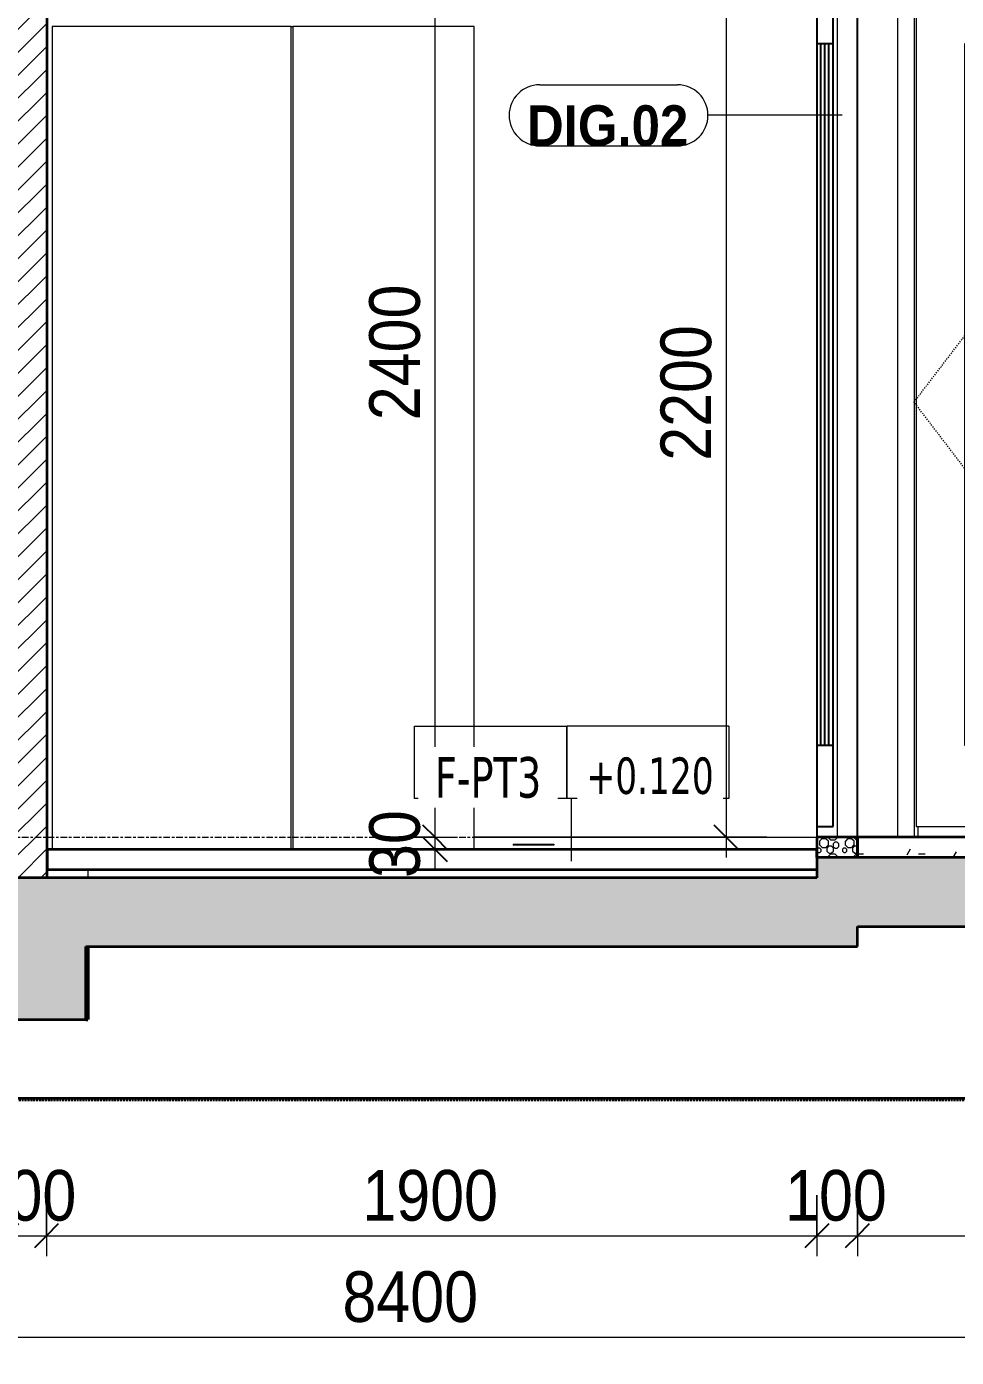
# Model space of a CAD drawing. Header units: millimetres. Extents: x 31444 to 224909, y 392 to 78637.
# Drawn here: x 89902 to 92197, y 917 to 4200 of the extents above; entities that cross this region are included whole.
import ezdxf

# ---------------------------------------------------------------- set-up
doc = ezdxf.new("R2010")
doc.units = ezdxf.units.MM
for name, pattern in [('Centre', [31.75, 6.35, -4.7625, 15.875, -4.7625]), ('Dash', [6, 3, -3]), ('Hidden', [7.14375, 4.7625, -2.38125])]:
    doc.linetypes.add(name, pattern=pattern)
for name, color, linetype, lineweight in [('0-5', 130, 'Continuous', 5), ('A-ANNO-DIMS', 211, 'Continuous', 9), ('A-ANNO-DIMS-50', 211, 'Continuous', 9), ('A-CLNG-1', 250, 'Continuous', 35), ('A-CLNG-PATT-3', 13, 'Continuous', 18), ('A-DETL-GENF', 92, 'Continuous', 18), ('A-DETL-GENF-4', 9, 'Continuous', 18), ('A-DETL-GENF-5', 92, 'Hidden', 25), ('A-DETL-GENF-HDLN-1', 7, 'Dash', 18), ('A-DETL-MEDM', 33, 'Continuous', 35), ('A-DETL-THIN-1', 7, 'Continuous', 18), ('A-DOOR', 31, 'Continuous', 18), ('A-DOOR-3', 7, 'Continuous', 18), ('A-DOOR-4', 50, 'Continuous', 25), ('A-DOOR-IDEN', 31, 'Continuous', 9), ('A-FLOR-FNSH-1', 250, 'Continuous', 35), ('A-FLOR-IDEN', 11, 'Continuous', 9), ('A-FLOR-LEVL-2', 51, 'Centre', 9), ('A-FLOR-PATT-3', 67, 'Continuous', 18), ('A-FLOR-PATT-4', 9, 'Continuous', 18), ('A-GLAZ-CURT', 52, 'Continuous', 18), ('A-GLAZ-CURT-3', 7, 'Continuous', 18), ('A-WALL-2', 250, 'Continuous', 35), ('A-WALL-3', 7, 'Continuous', 18), ('A-WALL-PATT-1', 9, 'Continuous', 18), ('M-EQPM', 50, 'Continuous', 18), ('M-EQPM-2', 7, 'Continuous', 18), ('S-BEAM-2', 191, 'Continuous', 5), ('S-BEAM-3', 90, 'Continuous', 50), ('S-COLS-9', 7, 'Continuous', 18)]:
    doc.layers.add(name, color=color, linetype=linetype, lineweight=lineweight)
doc.styles.add('Arial_B_1', font='arialbd.ttf', dxfattribs={"width": 0.9, "height": 100})
doc.styles.add('Tahoma', font='tahoma.ttf', dxfattribs={"width": 0.8, "height": 100})
doc.styles.add('Tahoma_1', font='tahoma.ttf', dxfattribs={"width": 0.8, "height": 90})
doc.styles.add('UTM Avo', font='', dxfattribs={"width": 0.9, "height": 125})
doc.styles.get('UTM Avo').set_extended_font_data('UTM Avo')
doc.dimstyles.new('1_Dim_chi_tiet_2_5', dxfattribs={"dimscale": 304.8, "dimtxt": 124.912619, "dimasz": 0.19685, "dimexe": 0.164042, "dimexo": 0.0625, "dimgap": 0.016404, "dimtad": 1, "dimdec": 0, "dimrnd": 5, "dimzin": 0, "dimdsep": 46, "dimtxsty": 'UTM Avo', "dimblk1": 'OBLIQUE', "dimblk2": 'OBLIQUE', "dimsah": 1, "dimcen": 0.09, "dimdle": 0.164042, "dimazin": 0, "dimtfac": 1, "dimtdec": 4, "dimtix": 1, "dimtmove": 0, "dimatfit": 3, "dimfxl": 0.328084, "dimfxlon": 1, "dimtvp": 1, "dimtolj": 1, "dimtzin": 0, "dimarcsym": 2})

# ---------------------------------------------------------------- blocks, each defined once
blk = doc.blocks.new('NCV_TKTC_KET CAU_rvt-5-TKCS_CĂN HỘ LOẠI 3 - MẶT CẮT 4')
at = {"layer": 'S-BEAM-2'}
blk.add_hatch(color=256, dxfattribs=at).paths.add_polyline_path([(65036.9, 1750), (65036.9, 1930), (65032.2, 1930), (65032.2, 1750)])
at = {"layer": 'S-BEAM-3'}
for p, q in [((65036.9, 1750), (65036.9, 1930)), ((65032.2, 1750), (65036.9, 1750))]:
    blk.add_line(p, q, dxfattribs=at)
blk = doc.blocks.new('DOOR_CW_01 CANH MO-PANEL KINH - DIW_01-900x2200-CỬA GỖ VÂN LAMINATE-V71-TKCS_CĂN HỘ LOẠI 3 - MẶT CẮT 4')
at = {"layer": 'A-DETL-GENF-HDLN-1'}
for p, q in [((67076.9, 3273.5), (67896.9, 4347)), ((67896.9, 2200), (67076.9, 3273.5))]:
    blk.add_line(p, q, dxfattribs=at)
at = {"layer": 'A-DOOR-3'}
for p, q in [((67936.9, 4400), (67036.9, 4400)), ((67036.9, 2200), (67036.9, 4400)), ((67936.9, 4400), (67936.9, 2200)), ((67076.9, 4360), (67076.9, 2200)), ((67076.9, 4360), (67896.9, 4360)), ((67081.9, 4358), (67081.9, 2226)), ((67891.9, 4358), (67081.9, 4358)), ((67891.9, 2226), (67891.9, 4358)), ((67896.9, 2200), (67896.9, 4360)), ((67201.9, 4158), (67771.9, 4158)), ((67201.9, 2426), (67201.9, 4158)), ((67756.9, 4143), (67216.9, 4143)), ((67216.9, 4143), (67216.9, 2441)), ((67756.9, 3124.5), (67756.9, 4143)), ((67771.9, 4158), (67771.9, 3124.5)), ((67812.2, 3156), (67812.2, 3124.5)), ((67851.7, 3156), (67812.2, 3156)), ((67851.7, 3016), (67851.7, 3156)), ((67731.1, 3124.5), (67756.9, 3124.5)), ((67731.1, 3107.5), (67731.1, 3124.5)), ((67831.9, 3124.5), (67756.9, 3124.5)), ((67756.9, 3107.5), (67731.1, 3107.5)), ((67756.9, 2441), (67756.9, 3107.5)), ((67831.9, 3107.5), (67756.9, 3107.5)), ((67771.9, 3107.5), (67771.9, 2426)), ((67812.2, 3107.5), (67812.2, 3016)), ((67812.2, 3016), (67851.7, 3016)), ((67216.9, 2441), (67756.9, 2441)), ((67771.9, 2426), (67201.9, 2426)), ((67081.9, 2226), (67891.9, 2226)), ((67086.9, 2200), (67086.9, 2226)), ((67886.9, 2200), (67886.9, 2226))]:
    blk.add_line(p, q, dxfattribs=at)
for start, end in [(0, 90), (270, 360)]:
    blk.add_arc((67831.9, 3116), 8.5, start, end, dxfattribs=at)
blk = doc.blocks.new('DOOR_CW_01 CANH MO-PANEL KINH - DIG_02-800x2200-CỬA NHÔM KÍNH-V72-TKCS_CĂN HỘ LOẠI 3 - MẶT CẮT 4')
at = {"layer": 'A-DOOR-3'}
for p, q in [((66836.9, 4360), (66836.9, 2200)), ((66886.9, 4350), (66886.9, 2200)), ((66936.9, 4350), (66936.9, 2200))]:
    blk.add_line(p, q, dxfattribs=at)
at = {"layer": 'A-DOOR-4'}
for p, q in [((66836.9, 4400), (66836.9, 2200)), ((66836.9, 4400), (67056.9, 4400)), ((66836.9, 4400), (66836.9, 2200)), ((66936.9, 4400), (66836.9, 4400)), ((66836.9, 4400), (66836.9, 4360)), ((66936.9, 2200), (66936.9, 4400)), ((66936.9, 2200), (66936.9, 4400)), ((66936.9, 4350), (66936.9, 4400)), ((66836.9, 4360), (66936.9, 4360)), ((66836.9, 4360), (66876.9, 4360)), ((66836.9, 4360), (66886.9, 4360)), ((66876.9, 2226), (66876.9, 4360)), ((66886.9, 4360), (66886.9, 4350)), ((66886.9, 4350), (66936.9, 4350)), ((66836.9, 4158), (66876.9, 4158)), ((66846.9, 2426), (66846.9, 4158)), ((66856.9, 2426), (66856.9, 4158)), ((66866.9, 2426), (66866.9, 4158)), ((66876.9, 2426), (66836.9, 2426)), ((66836.9, 2226), (66876.9, 2226))]:
    blk.add_line(p, q, dxfattribs=at)
blk = doc.blocks.new('THU NUOC - THU NUOC-461820-TKCS_CĂN HỘ LOẠI 3 - MẶT CẮT 4')
at = {"layer": 'M-EQPM-2'}
for p, q in [((66087.3, 5583.2), (66187.3, 5583.2)), ((66087.3, 5583.2), (66087.3, 5580)), ((66187.3, 5583.2), (66187.3, 5580)), ((66187.3, 5580), (66087.3, 5580))]:
    blk.add_line(p, q, dxfattribs=at)
blk = doc.blocks.new('System Panel - Glazed-850632-TKCS_CĂN HỘ LOẠI 3 - MẶT CẮT 4')
at = {"layer": 'A-GLAZ-CURT-3'}
for p, q in [((65539.6, 4200), (64948.9, 4200)), ((64948.9, 4200), (64948.9, 2170)), ((65539.6, 2170), (65539.6, 4200))]:
    blk.add_line(p, q, dxfattribs=at)
blk = doc.blocks.new('System Panel - Glazed-850633-TKCS_CĂN HỘ LOẠI 3 - MẶT CẮT 4')
at = {"layer": 'A-GLAZ-CURT-3'}
for p, q in [((65539.6, 4200), (65543.1, 4200)), ((65990.9, 4200), (65543.1, 4200)), ((65543.1, 4200), (65543.1, 2170)), ((65990.9, 2170), (65990.9, 4200))]:
    blk.add_line(p, q, dxfattribs=at)
blk = doc.blocks.new('NCV_TKTC_TANG 1_rvt-4-TKCS_CĂN HỘ LOẠI 3 - MẶT CẮT 4')
at = {"layer": 'A-FLOR-PATT-3'}
h = blk.add_hatch(dxfattribs=at)
h.set_pattern_fill('FP_14', color=256, style=0, pattern_type=2)
h.set_pattern_definition([(0, (60606.82, 15875), (203.2, 50.8), [16.764, -135.636, 16.764, -135.636, -812.8]), (0, (60606.82, 15875), (203.2, 50.8), [-304.8, 16.764, -288.036, 16.764, -135.636, -355.6]), (0, (60606.82, 15875), (203.2, 50.8), [-762, 16.764, -84.836, 16.764, -237.236]), (120, (60683.02, 15900.4), (-145.59409, 150.57636), [16.764, -135.636, 16.764, -135.636, -812.8]), (120, (60683.02, 15900.4), (-145.59409, 150.57636), [-304.8, 16.764, -288.036, 16.764, -135.636, -355.6]), (120, (60683.02, 15900.4), (-145.59409, 150.57636), [-762, 16.764, -84.836, 16.764, -237.236]), (240, (60708.42, 16002), (-57.60591, -201.37636), [16.764, -135.636, 16.764, -135.636, -812.8]), (240, (60708.42, 16002), (-57.60591, -201.37636), [-304.8, 16.764, -288.036, 16.764, -135.636, -355.6]), (240, (60708.42, 16002), (-57.60591, -201.37636), [-762, 16.764, -84.836, 16.764, -237.236])])
h.paths.add_polyline_path([(67936.9, 2150), (69836.9, 2150), (69836.9, 2200), (66936.9, 2200), (66936.9, 2150), (67936.9, 2150)])
at = {"layer": 'A-FLOR-PATT-4'}
h = blk.add_hatch(dxfattribs=at)
h.set_pattern_fill('FP_15', color=256, style=0, pattern_type=2)
h.set_pattern_definition([(180, (60660.69, 15903.534), (-8e-15, -63.5), [6.012, -57.488]), (135, (60664.945, 15899.283), (-63.4996, 4e-15), [6.012, -83.79]), (90, (60664.945, 15893.27), (-63.5, 4e-15), [6.012, -57.488]), (45, (60660.693, 15889.02), (0, 63.4996), [6.012, -83.79]), (0, (60654.68, 15889.02), (0, 63.5), [6.012, -57.488]), (315, (60650.43, 15893.27), (63.4996, 0), [6.012, -83.79]), (270, (60650.43, 15899.28), (63.5, 4e-15), [6.012, -57.488]), (225, (60654.68, 15903.534), (4e-15, -63.4996), [6.012, -83.79]), (180, (60646.47, 15893.53), (-8e-15, -63.5), [6.892, -56.608]), (135, (60651.343, 15888.66), (-63.4996, 4e-15), [6.892, -82.91]), (90, (60651.34, 15881.77), (-63.5, 4e-15), [6.892, -56.608]), (45, (60646.47, 15876.894), (0, 63.4996), [6.892, -82.91]), (0, (60639.58, 15876.894), (0, 63.5), [6.892, -56.608]), (315, (60634.704, 15881.77), (63.4996, 0), [6.892, -82.91]), (270, (60634.704, 15888.66), (63.5, 4e-15), [6.892, -56.608]), (225, (60639.577, 15893.533), (4e-15, -63.4996), [6.892, -82.91]), (180, (60617.56, 15888.96), (-8e-15, -63.5), [4.546, -58.954]), (135, (60620.775, 15885.746), (-63.4996, 4e-15), [4.546, -85.257]), (90, (60620.775, 15881.2), (-63.5, 4e-15), [4.546, -58.954]), (45, (60617.56, 15877.986), (0, 63.4996), [4.546, -85.257]), (0, (60613.015, 15877.986), (0, 63.5), [4.546, -58.954]), (315, (60609.8, 15881.2), (63.4996, 0), [4.546, -85.257]), (270, (60609.8, 15885.746), (63.5, 4e-15), [4.546, -58.954]), (225, (60613.015, 15888.96), (4e-15, -63.4996), [4.546, -85.257]), (90, (60639.01, 15896.805), (-63.5, 4e-15), [9.093, -54.407]), (45, (60632.58, 15890.375), (0, 63.4996), [9.093, -80.71]), (0, (60623.49, 15890.375), (0, 63.5), [9.093, -54.407]), (315, (60617.06, 15896.805), (63.4996, 0), [9.093, -80.71]), (270, (60617.06, 15905.9), (63.5, 4e-15), [9.093, -54.407]), (225, (60623.49, 15912.327), (4e-15, -63.4996), [9.093, -80.71]), (180, (60632.58, 15912.33), (-8e-15, -63.5), [9.093, -54.407]), (135, (60639.01, 15905.9), (-63.4996, 4e-15), [9.093, -80.71]), (90, (60663.706, 15917.626), (-63.5, 4e-15), [11.586, -51.914]), (45, (60655.514, 15909.433), (0, 63.4996), [11.586, -78.217]), (0, (60643.93, 15909.43), (0, 63.5), [11.586, -51.914]), (315, (60635.735, 15917.626), (63.4996, 0), [11.586, -78.217]), (270, (60635.735, 15929.21), (63.5, 4e-15), [11.586, -51.914]), (225, (60643.93, 15937.404), (4e-15, -63.4996), [11.586, -78.217]), (180, (60655.514, 15937.404), (-8e-15, -63.5), [11.586, -51.914]), (135, (60663.706, 15929.21), (-63.4996, 4e-15), [11.586, -78.217]), (90, (60625.11, 15921.15), (-63.5, 4e-15), [6.013, -57.487]), (45, (60620.86, 15916.9), (0, 63.4996), [6.013, -83.79]), (0, (60614.85, 15916.9), (0, 63.5), [6.013, -57.487]), (315, (60610.597, 15921.15), (63.4996, 0), [6.013, -83.79]), (270, (60610.6, 15927.16), (63.5, 4e-15), [6.013, -57.487]), (225, (60614.85, 15931.415), (4e-15, -63.4996), [6.013, -83.79]), (180, (60620.86, 15931.415), (-8e-15, -63.5), [6.013, -57.487]), (135, (60625.113, 15927.163), (-63.4996, 4e-15), [6.013, -83.79])])
h.paths.add_polyline_path([(66886.9, 2150), (66936.9, 2150), (66936.9, 2200), (66837, 2200), (66837.1, 2150)])
at = {"layer": 'A-WALL-PATT-1'}
h = blk.add_hatch(dxfattribs=at)
h.set_pattern_fill('FP_13', color=256, style=0, pattern_type=2)
h.set_pattern_definition([(45, (60606.818, 15875), (-28.28427, 28.28427), [])])
h.paths.add_polyline_path([(64836.9, 2100), (64936.9, 2100), (64936.9, 5150), (64836.9, 5150), (64836.9, 2145)])
at = {"layer": 'A-DETL-THIN-1'}
for p, q in [((66687.3, 2200), (65990.9, 2200)), ((65990.9, 2200), (66835.7, 2200))]:
    blk.add_line(p, q, dxfattribs=at)
at = {"layer": 'A-FLOR-FNSH-1'}
for p, q in [((66937, 2200), (66837, 2200)), ((66837, 2200), (66837, 2150)), ((69836.9, 2200), (66936.9, 2200)), ((66936.9, 2200), (66936.9, 2150)), ((66937, 2150), (66937, 2200)), ((66836.9, 2170), (64936.9, 2170)), ((64936.9, 2170), (64936.9, 2120)), ((66836.9, 2150), (66836.9, 2170)), ((64936.9, 2120), (66836.9, 2120))]:
    blk.add_line(p, q, dxfattribs=at)
at = {"layer": 'A-WALL-2'}
blk.add_line((64936.9, 2100), (64936.9, 5150), dxfattribs=at)
at = {"layer": 'A-WALL-3'}
for p, q in [((67036.9, 2300), (67036.9, 4400)), ((67036.9, 2200), (67036.9, 2300))]:
    blk.add_line(p, q, dxfattribs=at)
at = {"layer": 'S-COLS-9'}
blk.add_line((65036.9, 2120), (65036.9, 2100), dxfattribs=at)
at = {"layer": 'A-DOOR'}
for name in ['DOOR_CW_01 CANH MO-PANEL KINH - DIG_02-800x2200-CỬA NHÔM KÍNH-V72-TKCS_CĂN HỘ LOẠI 3 - MẶT CẮT 4', 'DOOR_CW_01 CANH MO-PANEL KINH - DIW_01-900x2200-CỬA GỖ VÂN LAMINATE-V71-TKCS_CĂN HỘ LOẠI 3 - MẶT CẮT 4']:
    blk.add_blockref(name, (0, 0), dxfattribs=at)
at = {"layer": 'A-GLAZ-CURT'}
for name in ['System Panel - Glazed-850632-TKCS_CĂN HỘ LOẠI 3 - MẶT CẮT 4', 'System Panel - Glazed-850633-TKCS_CĂN HỘ LOẠI 3 - MẶT CẮT 4']:
    blk.add_blockref(name, (0, 0), dxfattribs=at)
at = {"layer": 'M-EQPM'}
blk.add_blockref('THU NUOC - THU NUOC-461820-TKCS_CĂN HỘ LOẠI 3 - MẶT CẮT 4', (0, -3400), dxfattribs=at)
blk = doc.blocks.new('BORDER VIEW - BORDER VIEW-3699861-TKCS_CĂN HỘ LOẠI 3 - MẶT CẮT 4')
at = {"layer": 'A-DETL-GENF-5'}
blk.add_line((70565.3, 1550), (61316.4, 1550), dxfattribs=at)
blk = doc.blocks.new('DIMBLOCK101-TKCS_CĂN HỘ LOẠI 3 - MẶT CẮT 4')
at = {"layer": 'A-ANNO-DIMS-50'}
for p, q in [((90809.7, 2200), (90959.7, 2200)), ((90909.7, 2200), (90809.7, 2200)), ((90909.7, 2120), (90909.7, 2200)), ((90809.7, 2170), (90959.7, 2170)), ((90909.7, 2170), (90809.7, 2170))]:
    blk.add_line(p, q, dxfattribs=at)
at = {"layer": 'A-ANNO-DIMS-50', "lineweight": 25}
for p, q in [((90909.7, 2200), (90879.7, 2230)), ((90909.7, 2170), (90879.7, 2200)), ((90909.7, 2200), (90939.7, 2170)), ((90909.7, 2170), (90939.7, 2140))]:
    blk.add_line(p, q, dxfattribs=at)
at = {"layer": 'A-ANNO-DIMS-50', "color": 0, "insert": (90747.3, 2099.4), "char_height": 125, "width": 205.412, "attachment_point": 1, "rotation": 90, "line_spacing_factor": 1.110334, "style": 'UTM Avo'}
blk.add_mtext('30', dxfattribs=at)
blk = doc.blocks.new('_Oblique')
at = {"color": 0, "linetype": 'ByBlock', "lineweight": -2}
blk.add_line((-0.5, -0.5), (0.5, 0.5), dxfattribs=at)
blk = doc.blocks.new('DIMBLOCK102-TKCS_CĂN HỘ LOẠI 3 - MẶT CẮT 4')
at = {"layer": 'A-ANNO-DIMS-50', "lineweight": 25}
for p, q in [((90909.7, 4600), (90879.7, 4630)), ((90909.7, 4600), (90939.7, 4570)), ((90909.7, 2200), (90879.7, 2230)), ((90909.7, 2200), (90939.7, 2170))]:
    blk.add_line(p, q, dxfattribs=at)
at = {"layer": 'A-ANNO-DIMS-50'}
for p, q in [((90909.7, 2200), (90909.7, 4650)), ((90809.7, 4600), (90959.7, 4600)), ((90909.7, 4600), (90809.7, 4600)), ((90809.7, 2200), (90959.7, 2200)), ((90909.7, 2200), (90809.7, 2200))]:
    blk.add_line(p, q, dxfattribs=at)
at = {"layer": 'A-ANNO-DIMS-50', "color": 0, "insert": (90747.3, 3228.8), "char_height": 125, "width": 410.824, "attachment_point": 1, "rotation": 90, "line_spacing_factor": 1.110334, "style": 'UTM Avo'}
blk.add_mtext('2400', dxfattribs=at)
blk = doc.blocks.new('DIMBLOCK104-TKCS_CĂN HỘ LOẠI 3 - MẶT CẮT 4')
at = {"layer": 'A-ANNO-DIMS-50'}
for p, q in [((91628.8, 4450), (91628.8, 2150)), ((91728.8, 4400), (91578.8, 4400)), ((91628.8, 4400), (91728.8, 4400)), ((91728.8, 2200), (91578.8, 2200)), ((91628.8, 2200), (91728.8, 2200))]:
    blk.add_line(p, q, dxfattribs=at)
at = {"layer": 'A-ANNO-DIMS-50', "lineweight": 25}
for p, q in [((91628.8, 4400), (91598.8, 4430)), ((91628.8, 4400), (91658.8, 4370)), ((91628.8, 2200), (91598.8, 2230)), ((91628.8, 2200), (91658.8, 2170))]:
    blk.add_line(p, q, dxfattribs=at)
at = {"layer": 'A-ANNO-DIMS-50', "color": 0, "insert": (91466.4, 3128.8), "char_height": 125, "width": 410.824, "attachment_point": 1, "rotation": 90, "line_spacing_factor": 1.110334, "style": 'UTM Avo'}
blk.add_mtext('2200', dxfattribs=at)
blk = doc.blocks.new('STN_Door Tag - STN_Door Tag-1788670-TKCS_CĂN HỘ LOẠI 3 - MẶT CẮT 4')
at = {"layer": 'A-DOOR-IDEN'}
for p, q in [((66152.7, 4056.6), (66492.7, 4056.6)), ((66152.7, 3905.7), (66492.7, 3905.7))]:
    blk.add_line(p, q, dxfattribs=at)
for centre, start, end in [((66152.7, 3981.1), 90, 270), ((66492.7, 3981.1), 270, 90)]:
    blk.add_arc(centre, 75.5, start, end, dxfattribs=at)
blk = doc.blocks.new('DIMBLOCK107-TKCS_CĂN HỘ LOẠI 3 - MẶT CẮT 4')
at = {"layer": 'A-ANNO-DIMS-50'}
for p, q in [((89852.4, 1316.5), (89852.4, 1166.5)), ((89852.4, 1216.5), (89852.4, 1316.5)), ((89950.7, 1316.5), (89950.7, 1166.5)), ((89950.7, 1216.5), (89950.7, 1316.5)), ((89852.4, 1216.5), (89950.7, 1216.5))]:
    blk.add_line(p, q, dxfattribs=at)
at = {"layer": 'A-ANNO-DIMS-50', "lineweight": 25}
for p, q in [((89852.4, 1216.5), (89822.4, 1186.5)), ((89852.4, 1216.5), (89882.4, 1246.5)), ((89950.7, 1216.5), (89920.7, 1186.5)), ((89950.7, 1216.5), (89980.7, 1246.5))]:
    blk.add_line(p, q, dxfattribs=at)
at = {"layer": 'A-ANNO-DIMS-50', "color": 0, "insert": (89773.2, 1378.9), "char_height": 125, "width": 308.118, "attachment_point": 1, "line_spacing_factor": 1.110334, "style": 'UTM Avo'}
blk.add_mtext('100', dxfattribs=at)
blk = doc.blocks.new('DIMBLOCK108-TKCS_CĂN HỘ LOẠI 3 - MẶT CẮT 4')
at = {"layer": 'A-ANNO-DIMS-50'}
for p, q in [((89950.7, 1316.5), (89950.7, 1166.5)), ((89950.7, 1216.5), (89950.7, 1316.5)), ((91852.4, 1316.5), (91852.4, 1166.5)), ((91852.4, 1216.5), (91852.4, 1316.5)), ((89950.7, 1216.5), (91852.4, 1216.5))]:
    blk.add_line(p, q, dxfattribs=at)
at = {"layer": 'A-ANNO-DIMS-50', "lineweight": 25}
for p, q in [((89950.7, 1216.5), (89920.7, 1186.5)), ((89950.7, 1216.5), (89980.7, 1246.5)), ((91852.4, 1216.5), (91822.4, 1186.5)), ((91852.4, 1216.5), (91882.4, 1246.5))]:
    blk.add_line(p, q, dxfattribs=at)
at = {"layer": 'A-ANNO-DIMS-50', "color": 0, "insert": (90730.4, 1378.9), "char_height": 125, "width": 410.824, "attachment_point": 1, "line_spacing_factor": 1.110334, "style": 'UTM Avo'}
blk.add_mtext('1900', dxfattribs=at)
blk = doc.blocks.new('DIMBLOCK109-TKCS_CĂN HỘ LOẠI 3 - MẶT CẮT 4')
at = {"layer": 'A-ANNO-DIMS-50'}
for p, q in [((91852.4, 1316.5), (91852.4, 1166.5)), ((91852.4, 1216.5), (91852.4, 1316.5)), ((91952.4, 1316.5), (91952.4, 1166.5)), ((91952.4, 1216.5), (91952.4, 1316.5)), ((91852.4, 1216.5), (91952.4, 1216.5))]:
    blk.add_line(p, q, dxfattribs=at)
at = {"layer": 'A-ANNO-DIMS-50', "lineweight": 25}
for p, q in [((91852.4, 1216.5), (91822.4, 1186.5)), ((91852.4, 1216.5), (91882.4, 1246.5)), ((91952.4, 1216.5), (91922.4, 1186.5)), ((91952.4, 1216.5), (91982.4, 1246.5))]:
    blk.add_line(p, q, dxfattribs=at)
at = {"layer": 'A-ANNO-DIMS-50', "color": 0, "insert": (91774, 1378.9), "char_height": 125, "width": 308.118, "attachment_point": 1, "line_spacing_factor": 1.110334, "style": 'UTM Avo'}
blk.add_mtext('100', dxfattribs=at)
blk = doc.blocks.new('DIMBLOCK110-TKCS_CĂN HỘ LOẠI 3 - MẶT CẮT 4')
at = {"layer": 'A-ANNO-DIMS-50'}
for p, q in [((91952.4, 1316.5), (91952.4, 1166.5)), ((91952.4, 1216.5), (91952.4, 1316.5)), ((94852.4, 1316.5), (94852.4, 1166.5)), ((94852.4, 1216.5), (94852.4, 1316.5)), ((91952.4, 1216.5), (94852.4, 1216.5))]:
    blk.add_line(p, q, dxfattribs=at)
at = {"layer": 'A-ANNO-DIMS-50', "lineweight": 25}
for p, q in [((91952.4, 1216.5), (91922.4, 1186.5)), ((91952.4, 1216.5), (91982.4, 1246.5)), ((94852.4, 1216.5), (94822.4, 1186.5)), ((94852.4, 1216.5), (94882.4, 1246.5))]:
    blk.add_line(p, q, dxfattribs=at)
at = {"layer": 'A-ANNO-DIMS-50', "color": 0, "insert": (93231.2, 1378.9), "char_height": 125, "width": 410.824, "attachment_point": 1, "line_spacing_factor": 1.110334, "style": 'UTM Avo'}
blk.add_mtext('2900', dxfattribs=at)
blk = doc.blocks.new('DIMBLOCK112-TKCS_CĂN HỘ LOẠI 3 - MẶT CẮT 4')
at = {"layer": 'A-ANNO-DIMS-50'}
for p, q in [((86652.4, 1066.5), (86652.4, 916.5)), ((86652.4, 966.5), (86652.4, 1066.5)), ((95052.4, 1066.5), (95052.4, 916.5)), ((95052.4, 966.5), (95052.4, 1066.5)), ((86602.4, 966.5), (95102.4, 966.5))]:
    blk.add_line(p, q, dxfattribs=at)
at = {"layer": 'A-ANNO-DIMS-50', "lineweight": 25}
for p, q in [((86652.4, 966.5), (86682.4, 996.5)), ((95052.4, 966.5), (95082.4, 996.5)), ((86652.4, 966.5), (86622.4, 936.5)), ((95052.4, 966.5), (95022.4, 936.5))]:
    blk.add_line(p, q, dxfattribs=at)
at = {"layer": 'A-ANNO-DIMS-50', "color": 0, "insert": (90681.2, 1128.9), "char_height": 125, "width": 410.824, "attachment_point": 1, "line_spacing_factor": 1.110334, "style": 'UTM Avo'}
blk.add_mtext('8400', dxfattribs=at)
blk = doc.blocks.new('TAG SAN - TTG - TAG FFL-4075299-TKCS_CĂN HỘ LOẠI 3 - MẶT CẮT 4')
at = {"layer": 'A-FLOR-IDEN'}
for p, q in [((68178.7, 2295.1), (68178.7, 2473.8)), ((68178.7, 2473.8), (68554.7, 2473.8)), ((68554.7, 2473.8), (68554.7, 2295.1)), ((68954.7, 2473.8), (68554.7, 2473.8)), ((68554.7, 2295.1), (68554.7, 2473.8)), ((68954.7, 2473.8), (68954.7, 2295.1)), ((68554.7, 2295.1), (68178.7, 2295.1)), ((68954.7, 2295.1), (68554.7, 2295.1))]:
    blk.add_line(p, q, dxfattribs=at)

msp = doc.modelspace()

# ---------------------------------------------------------------- hatches: boundary and pattern name
at = {"layer": 'A-CLNG-PATT-3'}
h = msp.add_hatch(dxfattribs=at)
h.set_pattern_fill('FP_17', color=256, style=0, pattern_type=2)
h.set_pattern_definition([(0, (85622.24, 15875), (406.4, 101.6), [16.764, -288.036, 16.764, -288.036, -1625.6]), (0, (85622.24, 15875), (406.4, 101.6), [-609.6, 16.764, -592.836, 16.764, -288.036, -711.2]), (0, (85622.24, 15875), (406.4, 101.6), [-1524, 16.764, -186.436, 16.764, -491.236]), (120, (85774.64, 15925.8), (-291.1882, 301.1527), [16.764, -288.036, 16.764, -288.036, -1625.6]), (120, (85774.64, 15925.8), (-291.1882, 301.1527), [-609.6, 16.764, -592.836, 16.764, -288.036, -711.2]), (120, (85774.64, 15925.8), (-291.1882, 301.1527), [-1524, 16.764, -186.436, 16.764, -491.236]), (240, (85825.44, 16129), (-115.2118, -402.7527), [16.764, -288.036, 16.764, -288.036, -1625.6]), (240, (85825.44, 16129), (-115.2118, -402.7527), [-609.6, 16.764, -592.836, 16.764, -288.036, -711.2]), (240, (85825.44, 16129), (-115.2118, -402.7527), [-1524, 16.764, -186.436, 16.764, -491.236])])
h.paths.add_polyline_path([(94850, 1550), (95580.7, 1550), (95618.7, 1555), (86293.9, 1555), (86331.8, 1550), (94841.2, 1550)])
at = {"layer": 'A-DETL-GENF-4'}
h = msp.add_hatch(dxfattribs=at)
h.set_pattern_fill('FP_18', color=256, style=0, pattern_type=2)
h.set_pattern_definition([(50, (85622.24, 15875), (364.368, -31.8783), [38.1, -419.1]), (355, (85622.24, 15875), (-70.486, 382.113), [30.48, -335.28]), (100.451, (85652.6, 15872.34), (293.885, 350.2334), [32.38, -356.18]), (46.184, (85622.24, 15976.6), (542.158, -84.086), [57.15, -628.65]), (96.636, (85667.4, 15969.6), (474.805, 494.855), [48.57, -534.27]), (351.184, (85622.24, 15976.6), (474.81, 494.85), [45.72, -502.92]), (21, (85673.04, 15951.2), (303.2285, -204.5305), [38.1, -419.1]), (326, (85673.04, 15951.2), (123.604, 368.376), [30.48, -335.28]), (71.451, (85698.3, 15934.16), (426.834, 163.843), [32.38, -356.18]), (37.5, (85622.24, 15875), (6.1766, 169.1102), [3.353, -327.863, 3.353, -337.007, -336.55]), (37.5, (85622.24, 15875), (6.1766, 169.1102), [-671.576, 3.353, -333.197]), (7.5, (85622.24, 15875), (133.6389, 200.3615), [3.353, -190.703, 3.353, -320.243, -128.27]), (7.5, (85622.24, 15875), (133.6389, 200.3615), [-517.652, 3.353, -124.917]), (327.5, (85508.96, 15875), (271.1818, -11.4584), [3.353, -123.647, 3.353, -392.887, -525.78]), (327.5, (85508.96, 15875), (271.1818, -11.4584), [-523.24, 3.353, -522.427]), (317.5, (85458.16, 15875), (296.2585, 50.853), [3.353, -161.747, 3.353, -259.791, -373.38]), (317.5, (85458.16, 15875), (296.2585, 50.853), [-428.244, 3.353, -370.027]), (45, (85622.24, 15875), (-125.7236, 125.7236), []), (45, (85622.24, 16065.5), (-125.7236, 125.7236), [])])
h.paths.add_polyline_path([(95152.4, 1700), (95152.4, 1980), (95730.7, 1980), (95730.7, 2150), (91852.4, 2150), (91852.4, 2100), (89852.4, 2100), (89852.4, 2150), (86181.8, 2150), (86181.8, 1980), (86549.8, 1980), (86549.8, 1700), (86949.8, 1700), (86949.8, 1980), (89847.7, 1980), (89847.7, 1750), (90047.7, 1750.5), (90047.7, 1930), (91952.4, 1930), (91952.4, 1980), (94752.4, 1980), (94752.4, 1700), (95127.4, 1700)])
h.paths.add_polyline_path([(91862.4, 4410), (91942.4, 4410), (91942.4, 4520), (91862.4, 4520), (91862.4, 4448.3)])
h.paths.add_polyline_path([(94777.4, 5100), (95152.4, 5100), (95152.4, 5380), (95730.7, 5380), (95730.7, 5550), (91852.4, 5550), (91852.4, 5500), (89852.4, 5500), (89852.4, 5550), (86181.8, 5550), (86181.8, 5380), (86549.8, 5380), (86549.8, 5100), (86949.8, 5100), (86949.8, 5380), (89847.7, 5380), (89847.7, 5150), (90047.7, 5150), (90047.7, 5330), (91952.4, 5330), (91952.4, 5380), (94752.4, 5380), (94752.4, 5100), (94767.4, 5100)])

# ---------------------------------------------------------------- linework, layer by layer
at = {"layer": 'A-CLNG-1'}
msp.add_line((95618.7, 1555), (86293.9, 1555), dxfattribs=at)
at = {"layer": 'A-DETL-MEDM'}
for p, q in [((95730.7, 2150), (91852.4, 2150)), ((91852.4, 2150), (91852.4, 2100)), ((91852.4, 2100), (89852.4, 2100)), ((91952.4, 1930), (91952.4, 1980)), ((91952.4, 1980), (94752.4, 1980)), ((90047.7, 1750), (90047.7, 1930)), ((90047.7, 1930), (91952.4, 1930)), ((89847.7, 1750), (90047.7, 1750))]:
    msp.add_line(p, q, dxfattribs=at)
at = {"layer": 'A-DOOR-IDEN'}
msp.add_line((91914.5, 3981.7), (91583.6, 3981.7), dxfattribs=at)
at = {"layer": 'A-FLOR-IDEN'}
msp.add_line((91246.8, 2140.7), (91246.8, 2295.1), dxfattribs=at)
at = {"layer": 'A-FLOR-LEVL-2'}
msp.add_line((85719.8, 2200), (96589, 2200), dxfattribs=at)

# ---------------------------------------------------------------- block references
at = {"layer": '0-5'}
for name in ['NCV_TKTC_KET CAU_rvt-5-TKCS_CĂN HỘ LOẠI 3 - MẶT CẮT 4', 'NCV_TKTC_TANG 1_rvt-4-TKCS_CĂN HỘ LOẠI 3 - MẶT CẮT 4']:
    msp.add_blockref(name, (25015.4, 0), dxfattribs=at)
at = {"layer": 'A-DETL-GENF'}
msp.add_blockref('BORDER VIEW - BORDER VIEW-3699861-TKCS_CĂN HỘ LOẠI 3 - MẶT CẮT 4', (25015.4, 0), dxfattribs=at)
at = {"layer": 'A-DOOR-IDEN'}
msp.add_blockref('STN_Door Tag - STN_Door Tag-1788670-TKCS_CĂN HỘ LOẠI 3 - MẶT CẮT 4', (25015.4, 0), dxfattribs=at)
at = {"layer": 'A-FLOR-IDEN'}
msp.add_blockref('TAG SAN - TTG - TAG FFL-4075299-TKCS_CĂN HỘ LOẠI 3 - MẶT CẮT 4', (22680.2, 0), dxfattribs=at)

# ---------------------------------------------------------------- texts
at = {"layer": 'A-DOOR-IDEN', "insert": (91335.8, 3955.2), "char_height": 100, "width": 407.7, "attachment_point": 5, "line_spacing_factor": 0.936439, "style": 'Arial_B_1'}
msp.add_mtext('\\pt2.25,4.5,6.75,9,11.25,13.5,15.75,18,20.25,22.5,24.75,27,29.25,31.5,33.75,36,38.25,40.5,42.75,45,47.25,49.5,51.75,54,56.25,58.5,60.75,63,65.25,67.5,69.75,72;DIG.02', dxfattribs=at)

# ---------------------------------------------------------------- dimensions: what is measured, and where the dimension line sits
at = {"layer": 'A-ANNO-DIMS'}
for base, p1, p2, override, picture, middle in [((90909.7, 4600), (90809.7, 2200), (90809.7, 4600), {"dimpost": '<>', "dimfxl": 2400}, 'DIMBLOCK102-TKCS_CĂN HỘ LOẠI 3 - MẶT CẮT 4', (90840, 3400)), ((91628.8, 2200), (91728.8, 4400), (91728.8, 2200), {"dimpost": '<>', "dimfxl": 2200}, 'DIMBLOCK104-TKCS_CĂN HỘ LOẠI 3 - MẶT CẮT 4', (91559.1, 3300)), ((90909.7, 2200), (90809.7, 2170), (90809.7, 2200), {"dimpost": '<>', "dimfxl": 30}, 'DIMBLOCK101-TKCS_CĂN HỘ LOẠI 3 - MẶT CẮT 4', (90840, 2185))]:
    dim = msp.add_linear_dim(base=base, p1=p1, p2=p2, angle=90, dimstyle='1_Dim_chi_tiet_2_5', override=override, dxfattribs=at)
    dim.commit()
    dim.dimension.update_dxf_attribs({"geometry": picture, "text_midpoint": middle})
for base, p1, p2, override, picture, middle in [((89950.7, 1216.5), (89852.4, 1316.5), (89950.7, 1316.5), {"dimpost": '<>', "dimfxl": 98.374347}, 'DIMBLOCK107-TKCS_CĂN HỘ LOẠI 3 - MẶT CẮT 4', (89901.5, 1286.2)), ((91852.4, 1216.5), (89950.7, 1316.5), (91852.4, 1316.5), {"dimpost": '<>', "dimfxl": 1901.625653}, 'DIMBLOCK108-TKCS_CĂN HỘ LOẠI 3 - MẶT CẮT 4', (90901.5, 1286.2)), ((91952.4, 1216.5), (91852.4, 1316.5), (91952.4, 1316.5), {"dimpost": '<>', "dimfxl": 100}, 'DIMBLOCK109-TKCS_CĂN HỘ LOẠI 3 - MẶT CẮT 4', (91902.4, 1286.2)), ((94852.4, 1216.5), (91952.4, 1316.5), (94852.4, 1316.5), {"dimpost": '<>', "dimfxl": 2900}, 'DIMBLOCK110-TKCS_CĂN HỘ LOẠI 3 - MẶT CẮT 4', (93402.4, 1286.2)), ((95052.4, 966.5), (86652.4, 1066.5), (95052.4, 1066.5), {"dimpost": '<>', "dimfxl": 8400}, 'DIMBLOCK112-TKCS_CĂN HỘ LOẠI 3 - MẶT CẮT 4', (90852.4, 1036.2))]:
    dim = msp.add_linear_dim(base=base, p1=p1, p2=p2, dimstyle='1_Dim_chi_tiet_2_5', override=override, dxfattribs=at)
    dim.commit()
    dim.dimension.update_dxf_attribs({"geometry": picture, "text_midpoint": middle})

# ---------------------------------------------------------------- next in the draw order: texts
at = {"layer": 'A-FLOR-IDEN', "attachment_point": 5, "line_spacing_factor": 0.996129, "bg_fill": 3, "box_fill_scale": 1.25, "bg_fill_color": 256, "bg_fill_true_color": 13158600, "bg_fill_transparency": 0}
for s, insert, char_height, width, style in [('\\pt4,8,12,16,20,24,28,32,36,40,44,48,52,56,60,64,68,72,76,80,84,88,92,96,100,104,108,112,116,120,124,128;F-PT3', (91040.6, 2346.8), 100, 293.6, 'Tahoma'), ('\\pt3.9996,8.0001,11.9997,16.0002,19.9998,24.0003,27.9999,32.0004,36,39.9996,44.0001,47.9997,52.0002,55.9998,60.0003,63.9999,68.0004,72,75.9996,80.0001,83.9997,88.0002,91.9998,96.0003,99.9999,104.0004,108,111.9996,116.0001,119.9997,124.0002,127.9998;+0.120', (91440.6, 2350.9), 90, 314.8, 'Tahoma_1')]:
    msp.add_mtext(s, dxfattribs=dict(at, insert=insert, char_height=char_height, width=width, style=style))

doc.saveas('drawing.dxf')
